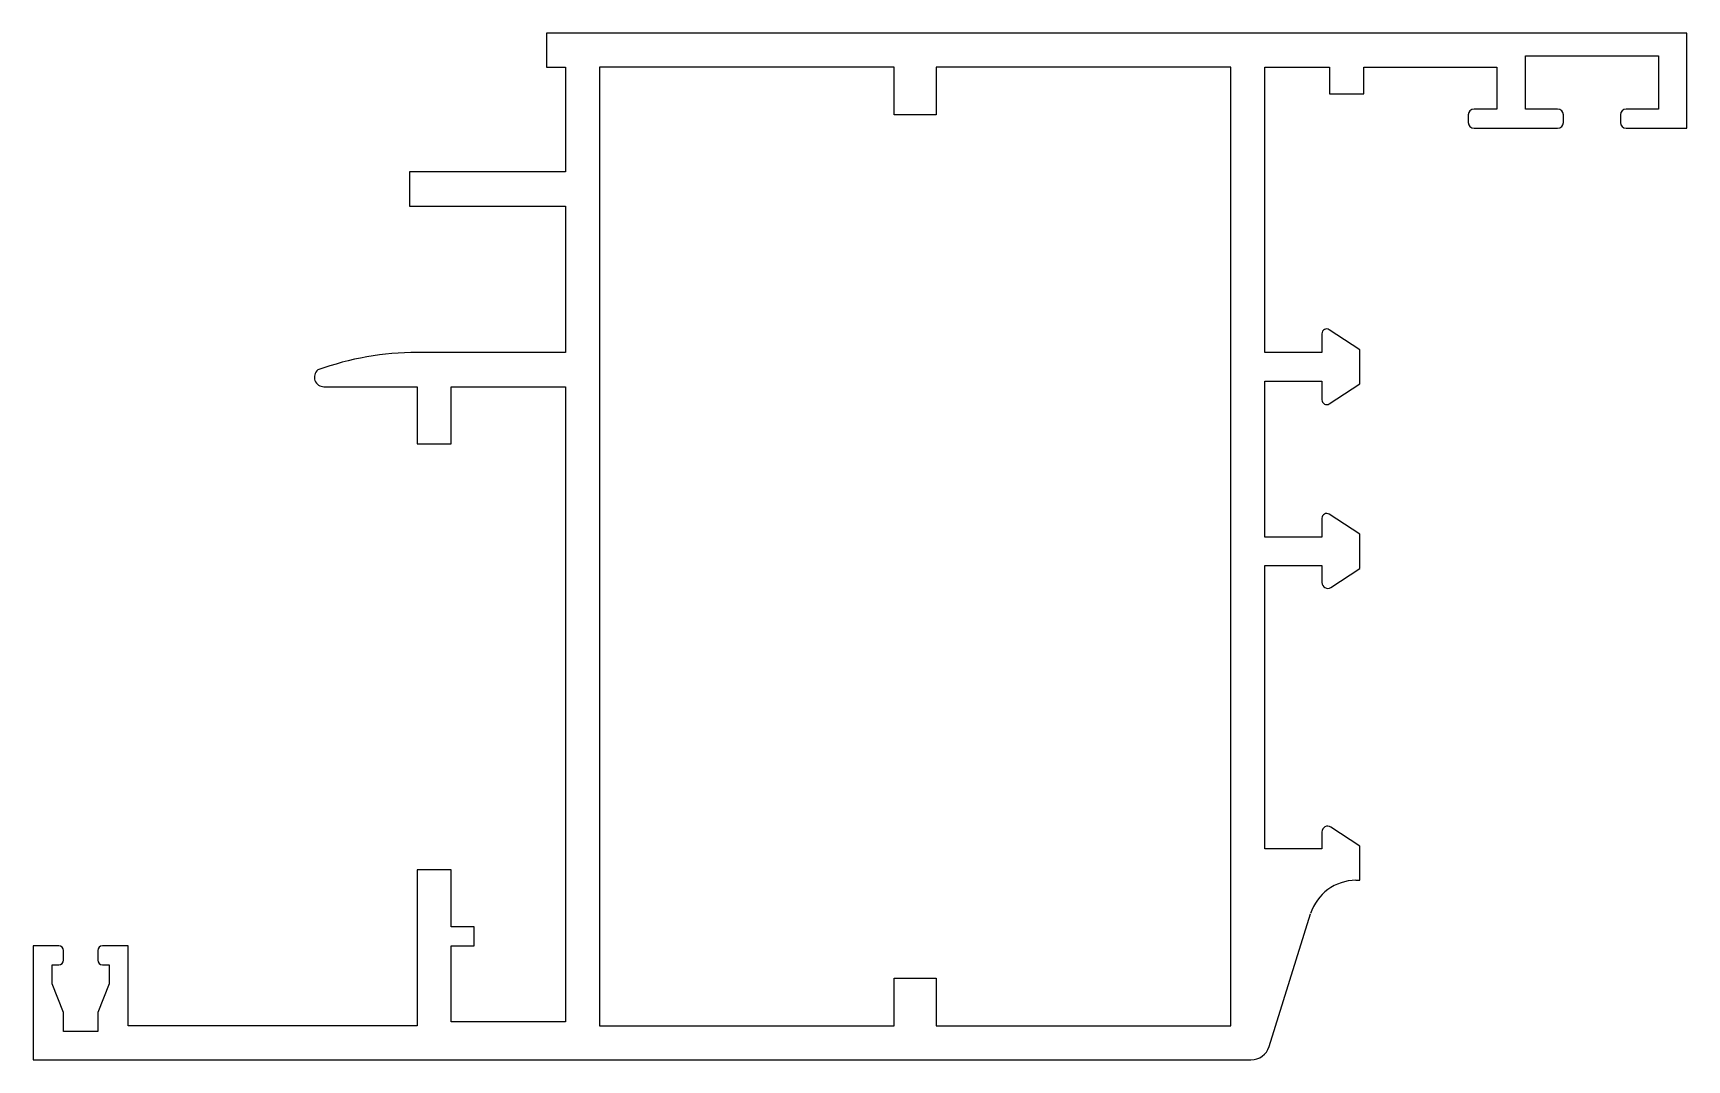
# Model space of a CAD drawing. Extents: x 344.6 to 431.6, y 877.8 to 931.8.
import ezdxf

# ---------------------------------------------------------------- set-up
doc = ezdxf.new("R2010")
doc.units = 0
doc.layers.add('ANA', color=220, linetype='CONTINUOUS')

msp = doc.modelspace()

# ---------------------------------------------------------------- linework, layer by layer
at = {"layer": 'ANA', "color": 0}
for p, q in [((431.591, 931.755), (371.591, 931.755)), ((371.591, 931.755), (371.591, 929.955)), ((431.591, 926.755), (431.591, 931.755)), ((423.091, 927.755), (423.091, 930.555)), ((423.091, 930.555), (430.091, 930.555)), ((430.091, 930.555), (430.091, 927.755)), ((371.591, 929.955), (372.591, 929.955)), ((372.591, 929.955), (372.591, 924.455)), ((389.891, 929.955), (374.391, 929.955)), ((374.391, 929.955), (374.391, 879.555)), ((389.891, 927.455), (389.891, 929.955)), ((407.591, 929.955), (392.091, 929.955)), ((392.091, 929.955), (392.091, 927.455)), ((407.591, 879.555), (407.591, 929.955)), ((409.391, 914.955), (409.391, 929.955)), ((409.391, 929.955), (412.791, 929.955)), ((412.791, 929.955), (412.791, 928.555)), ((414.591, 928.555), (414.591, 929.955)), ((414.591, 929.955), (421.591, 929.955)), ((421.591, 929.955), (421.591, 927.755)), ((412.791, 928.555), (414.591, 928.555)), ((392.091, 927.455), (389.891, 927.455)), ((420.091, 927.455), (420.091, 927.055)), ((421.591, 927.755), (420.391, 927.755)), ((424.791, 927.755), (423.091, 927.755)), ((425.091, 927.055), (425.091, 927.455)), ((428.091, 927.455), (428.091, 927.055)), ((430.091, 927.755), (428.391, 927.755)), ((420.391, 926.755), (421.591, 926.755)), ((421.591, 926.755), (424.791, 926.755)), ((428.391, 926.755), (431.591, 926.755)), ((372.591, 924.455), (364.391, 924.455)), ((364.391, 924.455), (364.391, 922.655)), ((364.391, 922.655), (372.591, 922.655)), ((372.591, 922.655), (372.591, 914.955)), ((414.391, 915.105), (412.777, 916.154)), ((412.391, 915.944), (412.391, 914.955)), ((372.591, 914.955), (364.802, 914.955)), ((412.391, 914.955), (409.391, 914.955)), ((414.391, 913.305), (414.391, 915.105)), ((359.891, 913.155), (364.791, 913.155)), ((364.791, 913.155), (364.791, 910.155)), ((366.591, 910.155), (366.591, 913.155)), ((366.591, 913.155), (372.591, 913.155)), ((372.591, 913.155), (372.591, 879.755)), ((409.391, 905.251), (409.391, 913.455)), ((409.391, 913.455), (412.391, 913.455)), ((412.391, 913.455), (412.391, 912.466)), ((412.777, 912.256), (414.391, 913.305)), ((364.791, 910.155), (366.591, 910.155)), ((412.391, 906.24), (412.391, 905.251)), ((414.391, 905.401), (412.777, 906.45)), ((412.391, 905.251), (409.391, 905.251)), ((414.391, 903.601), (414.391, 905.401)), ((409.391, 888.85), (409.391, 903.751)), ((409.391, 903.751), (412.391, 903.751)), ((412.391, 903.751), (412.391, 902.854)), ((412.854, 902.602), (414.391, 903.601)), ((412.391, 889.747), (412.391, 888.85)), ((414.391, 889), (412.854, 889.999)), ((412.391, 888.85), (409.391, 888.85)), ((414.391, 887.2), (414.391, 889)), ((366.591, 887.755), (364.791, 887.755)), ((364.791, 887.755), (364.791, 879.555)), ((366.591, 884.755), (366.591, 887.755)), ((414.182, 887.2), (414.391, 887.2)), ((409.61, 878.457), (411.796, 885.446)), ((367.791, 884.755), (366.591, 884.755)), ((367.791, 883.755), (367.791, 884.755)), ((345.941, 883.755), (344.591, 883.755)), ((344.591, 883.755), (344.591, 877.755)), ((346.191, 883.005), (346.191, 883.505)), ((347.991, 883.505), (347.991, 883.005)), ((349.591, 883.755), (348.241, 883.755)), ((349.591, 879.555), (349.591, 883.755)), ((366.591, 879.755), (366.591, 883.755)), ((366.591, 883.755), (367.791, 883.755)), ((345.591, 881.755), (345.591, 882.755)), ((345.591, 882.755), (345.941, 882.755)), ((348.241, 882.755), (348.591, 882.755)), ((348.591, 882.755), (348.591, 881.755)), ((346.191, 880.255), (345.591, 881.755)), ((348.591, 881.755), (347.991, 880.255)), ((389.891, 879.555), (389.891, 882.055)), ((389.891, 882.055), (392.091, 882.055)), ((392.091, 882.055), (392.091, 879.555)), ((346.191, 879.255), (346.191, 880.255)), ((347.991, 880.255), (347.991, 879.255)), ((372.591, 879.755), (366.591, 879.755)), ((347.991, 879.255), (346.191, 879.255)), ((364.791, 879.555), (349.591, 879.555)), ((374.391, 879.555), (389.891, 879.555)), ((392.091, 879.555), (407.591, 879.555)), ((344.591, 877.755), (408.656, 877.755))]:
    msp.add_line(p, q, dxfattribs=at)
for centre, radius, start, end in [((420.391, 927.455), 0.3, 90, 180), ((424.791, 927.455), 0.3, 360, 90), ((428.391, 927.455), 0.3, 90, 180), ((420.391, 927.055), 0.3, 180, 270), ((424.791, 927.055), 0.3, 270, 0), ((428.391, 927.055), 0.3, 180, 270), ((412.641, 915.944), 0.25, 56.97613, 180), ((364.775, 899.684), 15.271, 89.8993, 109.91214), ((359.891, 913.655), 0.5, 129.27837, 270), ((412.641, 912.466), 0.25, 180, 303.02387), ((412.641, 906.24), 0.25, 56.97613, 180), ((412.691, 902.854), 0.3, 180, 303.02387), ((412.691, 889.747), 0.3, 56.97613, 180), ((414.182, 884.7), 2.5, 90, 162.63758), ((345.941, 883.505), 0.25, 0, 90), ((348.241, 883.505), 0.25, 90, 180), ((345.941, 883.005), 0.25, 270, 0), ((348.241, 883.005), 0.25, 180, 270), ((408.656, 878.755), 1, 270, 342.63758)]:
    msp.add_arc(centre, radius, start, end, dxfattribs=at)

doc.saveas('drawing.dxf')
